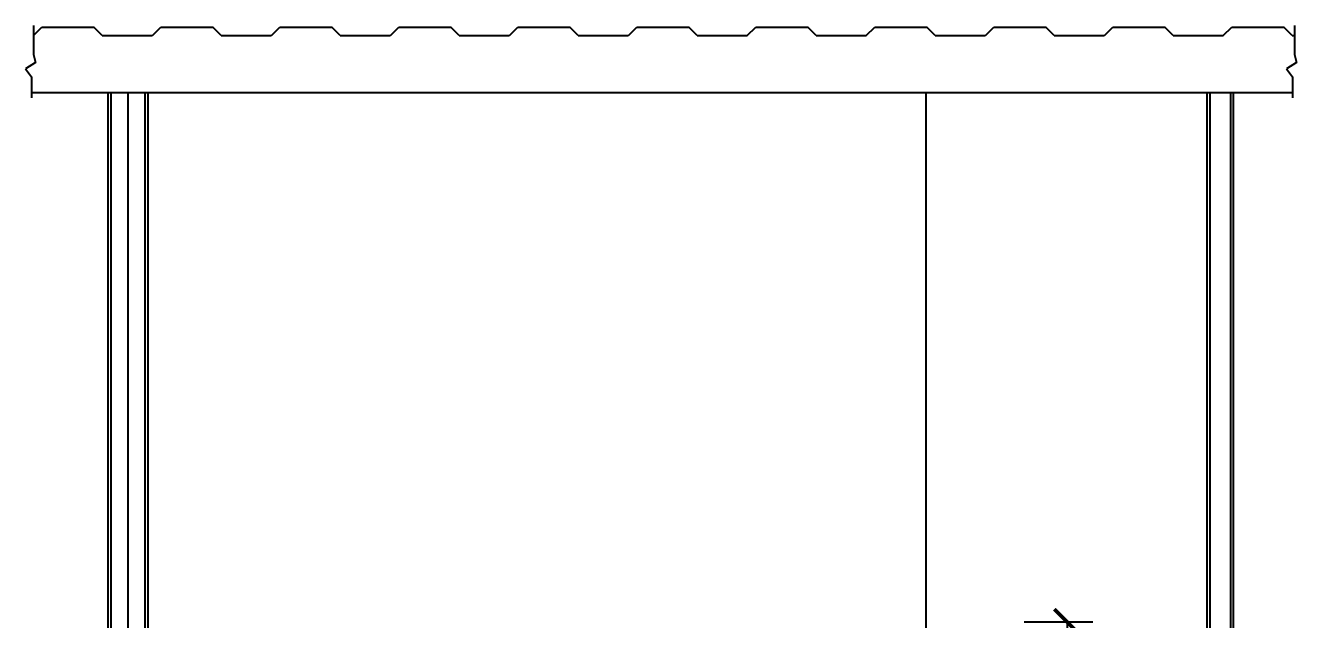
# Model space of a CAD drawing. Header units: inches. Extents: x -54 to 1378, y 14 to 582.
# Drawn here: x 722.4 to 945.9, y 287.1 to 391.5 of the extents above; entities that cross this region are included whole.
import ezdxf

# ---------------------------------------------------------------- set-up
doc = ezdxf.new("R2010")
doc.units = ezdxf.units.IN
doc.header["$MEASUREMENT"] = 0
for name, color, linetype in [('Arch_Section_Wall', 131, 'Continuous'), ('Dim', 5, 'Continuous'), ('Dim @ 48', 5, 'Continuous'), ('Struc_Plan_Deck', 41, 'Continuous')]:
    doc.layers.add(name, color=color, linetype=linetype)
doc.styles.add('ROMANS', font='romans.shx', dxfattribs={"width": 1.15})
doc.dimstyles.new('ROMANS-beside', dxfattribs={"dimscale": 0, "dimtxt": 0.078125, "dimasz": 0.09375, "dimexe": 0.09375, "dimexo": 0.09375, "dimgap": 0.0625, "dimtad": 1, "dimdec": 4, "dimzin": 1, "dimdsep": 46, "dimlunit": 4, "dimtxsty": 'ROMANS', "dimblk": 'ARCHTICK', "dimcen": 0.0625, "dimdle": 0.09375, "dimclrd": 256, "dimclre": 256, "dimclrt": 256, "dimadec": 0, "dimazin": 0, "dimtfac": 1, "dimtdec": 4, "dimtofl": 0, "dimtmove": 0, "dimatfit": 0, "dimfxl": 1, "dimfrac": 2, "dimtolj": 1, "dimtzin": 0, "dimarcsym": 0})

# ---------------------------------------------------------------- blocks, each defined once
blk = doc.blocks.new('_ArchTick')
at = {"color": 0, "linetype": 'ByBlock', "const_width": 0.15}
blk.add_lwpolyline([(-0.5, -0.5), (0.5, 0.5)], dxfattribs=at)
blk = doc.blocks.new('*D36')
at = {"layer": 'DEFPOINTS', "color": 0}
for p in [(893.51, 286.69), (893.51, 244.69), (905.58, 244.69)]:
    blk.add_point(p, dxfattribs=at)
at = {"layer": 'Dim', "lineweight": -2}
for p, q in [((898.01, 286.69), (910.08, 286.69)), ((905.58, 286.78), (905.58, 244.59)), ((898.01, 244.69), (910.08, 244.69))]:
    blk.add_line(p, q, dxfattribs=at)
at = {"layer": 'Dim', "lineweight": -2, "xscale": 4.5, "yscale": 4.5, "zscale": 4.5}
for p, rotation in [((905.58, 286.69), 90), ((905.58, 244.69), 270)]:
    blk.add_blockref('_ArchTick', p, dxfattribs=dict(at, rotation=rotation))
at = {"layer": 'Dim', "char_height": 3.75, "attachment_point": 5, "rotation": 90, "style": 'ROMANS'}
for s, insert in [('\\A1;[1067]', (911.44, 265.69)), ('\\A1;3\'-6"', (900.35, 265.69))]:
    blk.add_mtext(s, dxfattribs=dict(at, insert=insert))

msp = doc.modelspace()

# ---------------------------------------------------------------- linework, layer by layer
at = {"layer": 'Arch_Section_Wall', "ltscale": 0.1}
for p, q in [((723.87213, 391.4713), (723.87213, 386.36796)), ((945.5338, 391.4713), (945.5338, 386.36796)), ((724.2285, 384.94377), (722.44664, 383.87563)), ((723.87213, 386.36796), (724.2285, 384.94377)), ((945.89017, 384.94377), (944.10831, 383.87563)), ((945.5338, 386.36796), (945.89017, 384.94377)), ((722.44664, 383.87563), (723.51576, 382.45144)), ((723.51576, 382.45144), (723.51576, 378.77229)), ((944.10831, 383.87563), (945.17743, 382.45144)), ((945.17743, 382.45144), (945.17743, 378.77229)), ((723.51576, 379.68852), (945.17743, 379.68852)), ((737.0106, 244.68852), (737.0106, 379.68852)), ((737.5106, 244.68852), (737.5106, 379.68852)), ((740.5106, 249.22024), (740.5106, 379.68852)), ((743.5106, 244.68852), (743.5106, 379.68852)), ((744.0106, 244.68852), (744.0106, 379.68852)), ((880.7606, 276.52625), (880.7606, 379.68852)), ((930.2006, 244.68852), (930.2006, 379.68852)), ((930.7006, 244.68852), (930.7006, 379.68852)), ((934.3206, 244.68852), (934.3206, 379.68852)), ((934.8206, 244.68852), (934.8206, 379.68852))]:
    msp.add_line(p, q, dxfattribs=at)
at = {"layer": 'Struc_Plan_Deck'}
for p, q in [((723.87213, 389.68852), (725.34791, 391.1643)), ((725.34791, 391.1643), (734.48827, 391.1643)), ((735.96405, 389.68852), (734.48827, 391.1643)), ((744.7839, 389.68852), (746.25968, 391.1643)), ((746.25968, 391.1643), (755.40003, 391.1643)), ((756.87581, 389.68852), (755.40003, 391.1643)), ((765.69566, 389.68852), (767.17144, 391.1643)), ((767.17144, 391.1643), (776.3118, 391.1643)), ((777.78758, 389.68852), (776.3118, 391.1643)), ((786.60743, 389.68852), (788.08321, 391.1643)), ((788.08321, 391.1643), (797.22356, 391.1643)), ((798.69934, 389.68852), (797.22356, 391.1643)), ((807.51919, 389.68852), (808.99497, 391.1643)), ((808.99497, 391.1643), (818.13533, 391.1643)), ((819.61111, 389.68852), (818.13533, 391.1643)), ((828.43095, 389.68852), (829.90674, 391.1643)), ((829.90674, 391.1643), (839.04709, 391.1643)), ((840.52287, 389.68852), (839.04709, 391.1643)), ((849.34272, 389.68852), (850.8185, 391.1643)), ((850.8185, 391.1643), (859.95885, 391.1643)), ((861.43464, 389.68852), (859.95885, 391.1643)), ((870.25448, 389.68852), (871.75448, 391.18852)), ((871.75448, 391.18852), (880.89484, 391.18852)), ((882.37062, 389.71274), (880.89484, 391.18852)), ((891.19047, 389.71274), (892.66625, 391.18852)), ((892.66625, 391.18852), (901.8066, 391.18852)), ((903.28238, 389.71274), (901.8066, 391.18852)), ((912.10223, 389.71274), (913.57801, 391.18852)), ((913.57801, 391.18852), (922.71837, 391.18852)), ((924.19415, 389.71274), (922.71837, 391.18852)), ((933.014, 389.71274), (934.48978, 391.18852)), ((934.48978, 391.18852), (943.63013, 391.18852)), ((945.10591, 389.71274), (943.63013, 391.18852)), ((735.96405, 389.68852), (744.74162, 389.68852)), ((756.87581, 389.68852), (765.65338, 389.68852)), ((777.78758, 389.68852), (786.56515, 389.68852)), ((798.69934, 389.68852), (807.47691, 389.68852)), ((819.61111, 389.68852), (828.38868, 389.68852)), ((840.52287, 389.68852), (849.30044, 389.68852)), ((861.43464, 389.68852), (870.21221, 389.68852)), ((882.37062, 389.71274), (891.14819, 389.71274)), ((903.28238, 389.71274), (912.05996, 389.71274)), ((924.19415, 389.71274), (932.97172, 389.71274)), ((945.10591, 389.71274), (945.5338, 389.71274))]:
    msp.add_line(p, q, dxfattribs=at)

# ---------------------------------------------------------------- dimensions: what is measured, and where the dimension line sits
at = {"layer": 'Dim @ 48'}
dim = msp.add_linear_dim(base=(905.58259, 244.68852), p1=(893.5106, 286.68852), p2=(893.5106, 244.68852), angle=90, dimstyle='ROMANS-beside', override={"dimscale": 48, "dimtxt": 0.078125, "dimasz": 0.09375, "dimexe": 0.09375, "dimexo": 0.09375, "dimgap": 0.0625, "dimpost": '\\X', "dimcen": 0.0625, "dimtix": 0, "dimtofl": 0, "dimtmove": 2, "dimatfit": 0}, dxfattribs=at)
dim.commit()
dim.dimension.update_dxf_attribs({"geometry": '*D36', "text_midpoint": (905.58259, 265.68852)})

doc.saveas('drawing.dxf')
